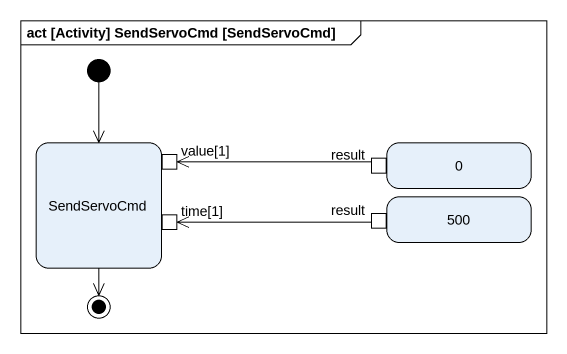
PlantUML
@startuml
mainframe act [Activity] SendServoCmd [SendServoCmd]
hide empty description
state SendServoCmd {
  state "value[1]" as value_1 <<inputPin>>
  state "time[1]" as time_1 <<inputPin>>
}
state "0" as s0 {
  state result <<outputPin>>
}
state "500" as s500 {
  state "result" as result_2 <<outputPin>>
}
[*] --> SendServoCmd
result -left-> value_1
result_2 -left-> time_1
SendServoCmd --> [*]
@enduml
